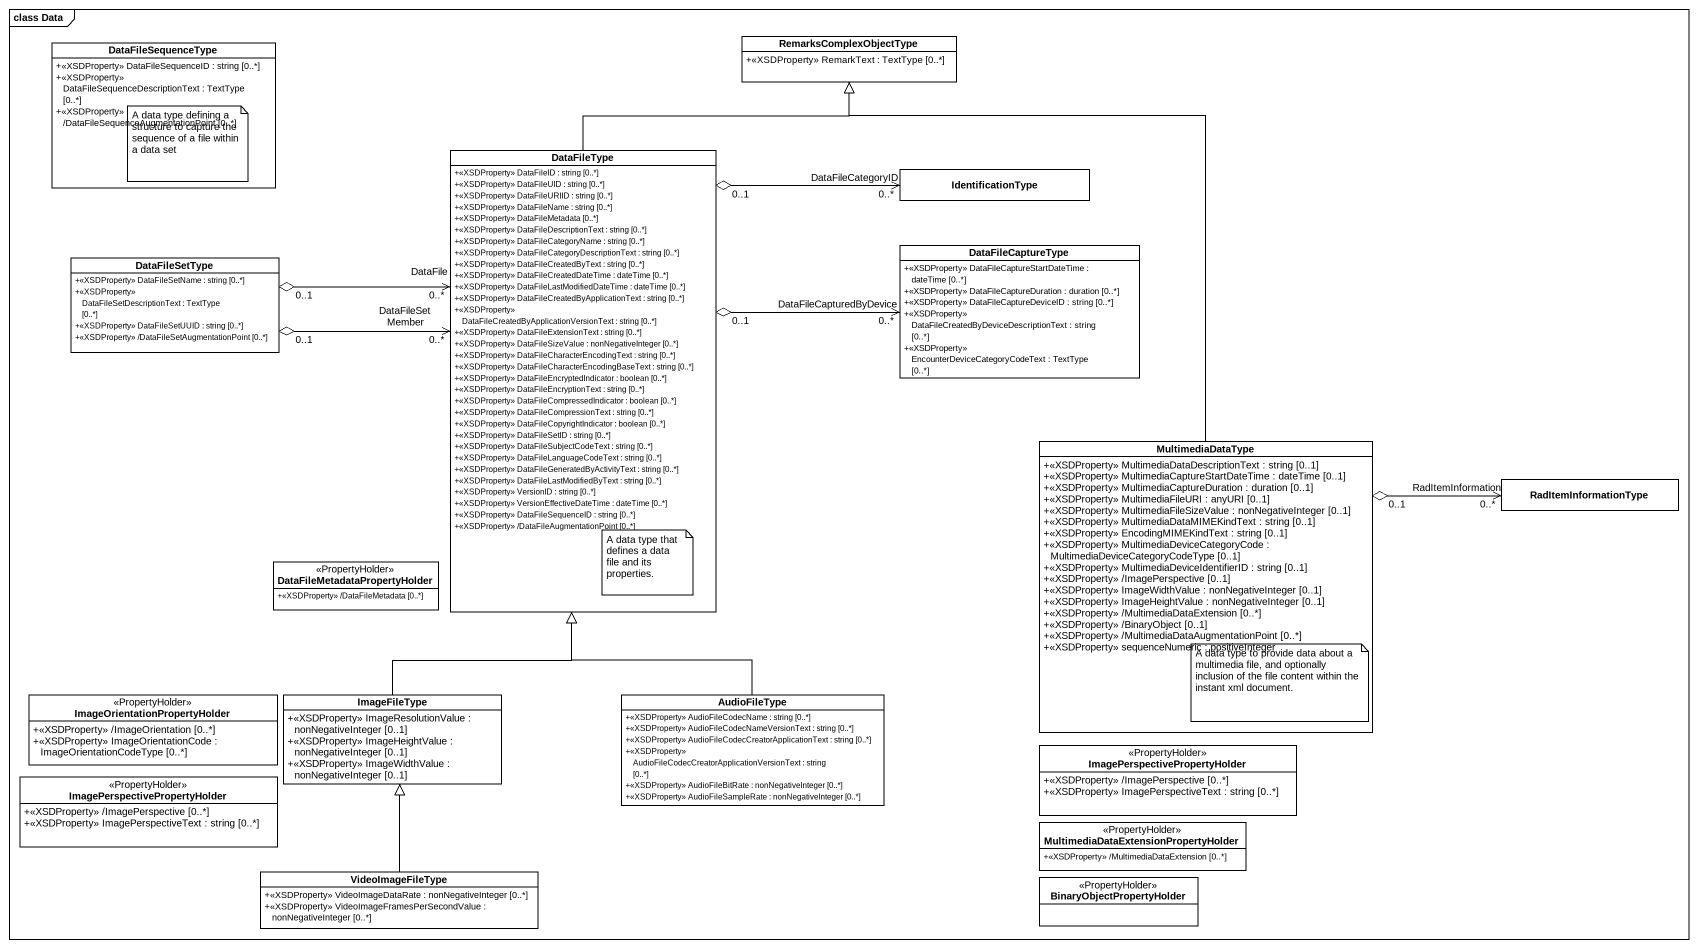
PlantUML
@startuml
mainframe class Data
hide circle
hide empty members
skinparam classAttributeIconSize 0
class DataFileSequenceType {
  +<<XSDProperty>> DataFileSequenceID : string [0..*]
  +<<XSDProperty>> DataFileSequenceDescriptionText : TextType [0..*]
  +<<XSDProperty>> /DataFileSequenceAugmentationPoint [0..*]
}
class RemarksComplexObjectType {
  +<<XSDProperty>> RemarkText : TextType [0..*]
}
class DataFileType {
  +<<XSDProperty>> DataFileID : string [0..*]
  +<<XSDProperty>> DataFileUID : string [0..*]
  +<<XSDProperty>> DataFileURIID : string [0..*]
  +<<XSDProperty>> DataFileName : string [0..*]
  +<<XSDProperty>> DataFileMetadata [0..*]
  +<<XSDProperty>> DataFileDescriptionText : string [0..*]
  +<<XSDProperty>> DataFileCategoryName : string [0..*]
  +<<XSDProperty>> DataFileCategoryDescriptionText : string [0..*]
  +<<XSDProperty>> DataFileCreatedByText : string [0..*]
  +<<XSDProperty>> DataFileCreatedDateTime : dateTime [0..*]
  +<<XSDProperty>> DataFileLastModifiedDateTime : dateTime [0..*]
  +<<XSDProperty>> DataFileCreatedByApplicationText : string [0..*]
  +<<XSDProperty>> DataFileCreatedByApplicationVersionText : string [0..*]
  +<<XSDProperty>> DataFileExtensionText : string [0..*]
  +<<XSDProperty>> DataFileSizeValue : nonNegativeInteger [0..*]
  +<<XSDProperty>> DataFileCharacterEncodingText : string [0..*]
  +<<XSDProperty>> DataFileCharacterEncodingBaseText : string [0..*]
  +<<XSDProperty>> DataFileEncryptedIndicator : boolean [0..*]
  +<<XSDProperty>> DataFileEncryptionText : string [0..*]
  +<<XSDProperty>> DataFileCompressedIndicator : boolean [0..*]
  +<<XSDProperty>> DataFileCompressionText : string [0..*]
  +<<XSDProperty>> DataFileCopyrightIndicator : boolean [0..*]
  +<<XSDProperty>> DataFileSetID : string [0..*]
  +<<XSDProperty>> DataFileSubjectCodeText : string [0..*]
  +<<XSDProperty>> DataFileLanguageCodeText : string [0..*]
  +<<XSDProperty>> DataFileGeneratedByActivityText : string [0..*]
  +<<XSDProperty>> DataFileLastModifiedByText : string [0..*]
  +<<XSDProperty>> VersionID : string [0..*]
  +<<XSDProperty>> VersionEffectiveDateTime : dateTime [0..*]
  +<<XSDProperty>> DataFileSequenceID : string [0..*]
  +<<XSDProperty>> /DataFileAugmentationPoint [0..*]
}
class IdentificationType
class DataFileCaptureType {
  +<<XSDProperty>> DataFileCaptureStartDateTime : dateTime [0..*]
  +<<XSDProperty>> DataFileCaptureDuration : duration [0..*]
  +<<XSDProperty>> DataFileCaptureDeviceID : string [0..*]
  +<<XSDProperty>> DataFileCreatedByDeviceDescriptionText : string [0..*]
  +<<XSDProperty>> EncounterDeviceCategoryCodeText : TextType [0..*]
}
class DataFileSetType {
  +<<XSDProperty>> DataFileSetName : string [0..*]
  +<<XSDProperty>> DataFileSetDescriptionText : TextType [0..*]
  +<<XSDProperty>> DataFileSetUUID : string [0..*]
  +<<XSDProperty>> /DataFileSetAugmentationPoint [0..*]
}
class MultimediaDataType {
  +<<XSDProperty>> MultimediaDataDescriptionText : string [0..1]
  +<<XSDProperty>> MultimediaCaptureStartDateTime : dateTime [0..1]
  +<<XSDProperty>> MultimediaCaptureDuration : duration [0..1]
  +<<XSDProperty>> MultimediaFileURI : anyURI [0..1]
  +<<XSDProperty>> MultimediaFileSizeValue : nonNegativeInteger [0..1]
  +<<XSDProperty>> MultimediaDataMIMEKindText : string [0..1]
  +<<XSDProperty>> EncodingMIMEKindText : string [0..1]
  +<<XSDProperty>> MultimediaDeviceCategoryCode : MultimediaDeviceCategoryCodeType [0..1]
  +<<XSDProperty>> MultimediaDeviceIdentifierID : string [0..1]
  +<<XSDProperty>> /ImagePerspective [0..1]
  +<<XSDProperty>> ImageWidthValue : nonNegativeInteger [0..1]
  +<<XSDProperty>> ImageHeightValue : nonNegativeInteger [0..1]
  +<<XSDProperty>> /MultimediaDataExtension [0..*]
  +<<XSDProperty>> /BinaryObject [0..1]
  +<<XSDProperty>> /MultimediaDataAugmentationPoint [0..*]
  +<<XSDProperty>> sequenceNumeric : positiveInteger
}
class RadItemInformationType
class "DataFileMetadataPropertyHolder" as DataFileMetadataPropertyHold <<PropertyHolder>> {
  +<<XSDProperty>> /DataFileMetadata [0..*]
}
class "ImageOrientationPropertyHolder" as ImageOrientationPropertyHold <<PropertyHolder>> {
  +<<XSDProperty>> /ImageOrientation [0..*]
  +<<XSDProperty>> ImageOrientationCode : ImageOrientationCodeType [0..*]
}
class ImageFileType {
  +<<XSDProperty>> ImageResolutionValue : nonNegativeInteger [0..1]
  +<<XSDProperty>> ImageHeightValue : nonNegativeInteger [0..1]
  +<<XSDProperty>> ImageWidthValue : nonNegativeInteger [0..1]
}
class AudioFileType {
  +<<XSDProperty>> AudioFileCodecName : string [0..*]
  +<<XSDProperty>> AudioFileCodecNameVersionText : string [0..*]
  +<<XSDProperty>> AudioFileCodecCreatorApplicationText : string [0..*]
  +<<XSDProperty>> AudioFileCodecCreatorApplicationVersionText : string [0..*]
  +<<XSDProperty>> AudioFileBitRate : nonNegativeInteger [0..*]
  +<<XSDProperty>> AudioFileSampleRate : nonNegativeInteger [0..*]
}
class "ImagePerspectivePropertyHolder" as ImagePerspectivePropertyHold <<PropertyHolder>> {
  +<<XSDProperty>> /ImagePerspective [0..*]
  +<<XSDProperty>> ImagePerspectiveText : string [0..*]
}
class "ImagePerspectivePropertyHolder" as ImagePerspectivePropertyHold_2 <<PropertyHolder>> {
  +<<XSDProperty>> /ImagePerspective [0..*]
  +<<XSDProperty>> ImagePerspectiveText : string [0..*]
}
class "MultimediaDataExtensionPropertyHolder" as MultimediaDataExtensionPrope <<PropertyHolder>> {
  +<<XSDProperty>> /MultimediaDataExtension [0..*]
}
class VideoImageFileType {
  +<<XSDProperty>> VideoImageDataRate : nonNegativeInteger [0..*]
  +<<XSDProperty>> VideoImageFramesPerSecondValue : nonNegativeInteger [0..*]
}
class BinaryObjectPropertyHolder <<PropertyHolder>>
DataFileType -up-|> RemarksComplexObjectType
DataFileType "0..1" o-right-> "DataFileCategoryID\n0..*" IdentificationType
DataFileType "0..1" o-right-> "DataFileCapturedByDevice\n0..*" DataFileCaptureType
DataFileSetType "0..1" o-right-> "DataFileSetMember\n0..*" DataFileType
DataFileSetType "0..1" o-right-> "DataFile\n0..*" DataFileType
MultimediaDataType -up-|> RemarksComplexObjectType
MultimediaDataType "0..1" o-right-> "RadItemInformation\n0..*" RadItemInformationType
ImageFileType -up-|> DataFileType
AudioFileType -up-|> DataFileType
VideoImageFileType -up-|> ImageFileType
note bottom of DataFileSequenceType : A data type defining a structure to capture the sequence of a file within a data set
note bottom of DataFileType : A data type that defines a data file and its properties.
note bottom of MultimediaDataType : A data type to provide data about a multimedia file, and optionally inclusion of the file content within the instant xml document.
@enduml
